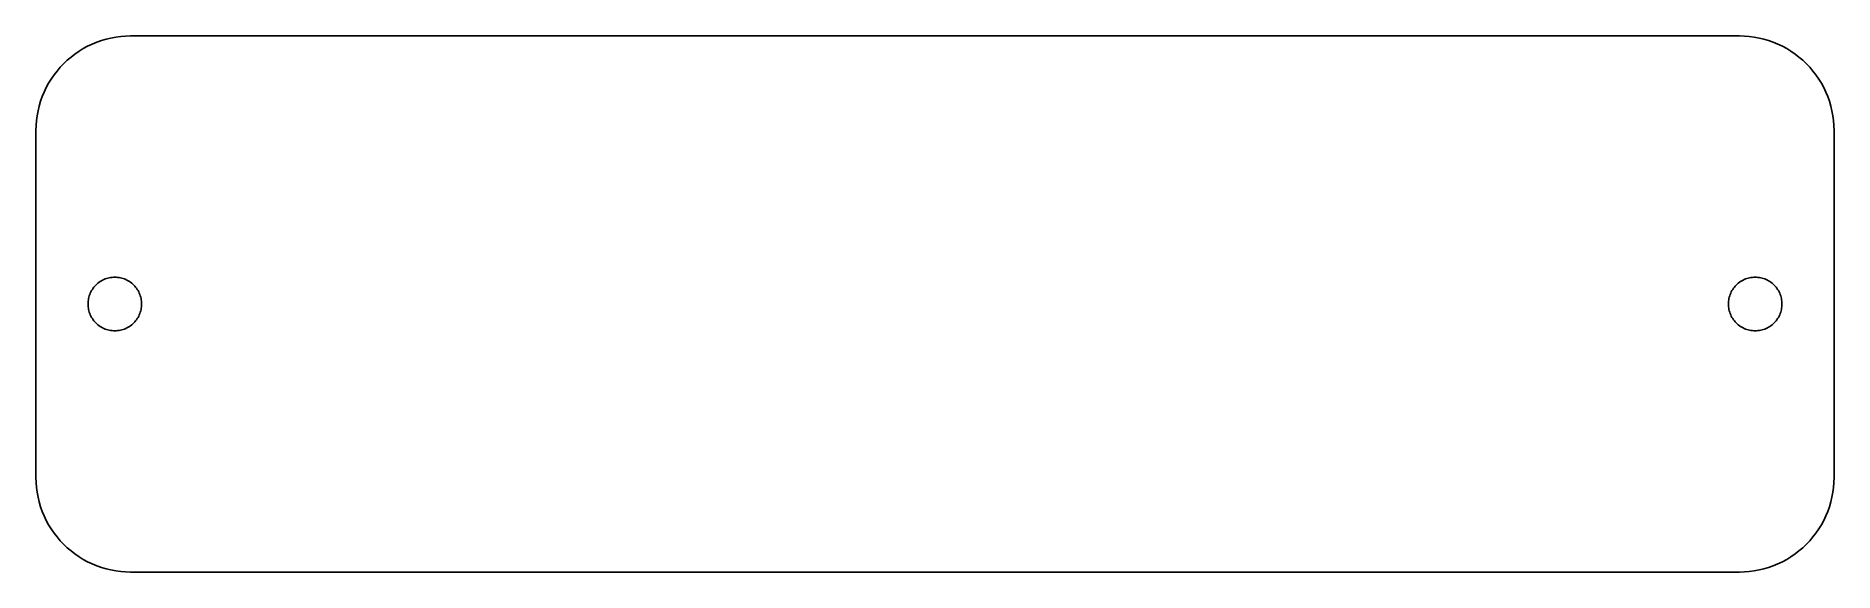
# Model space of a CAD drawing. Header units: metres. Extents: x -57 to 57, y -17 to 17.
import ezdxf

# ---------------------------------------------------------------- set-up
doc = ezdxf.new("R2010")
doc.units = ezdxf.units.M

msp = doc.modelspace()

# ---------------------------------------------------------------- linework, layer by layer
for p, q in [((-54.2678, 16.032), (-54.5267, 15.8541)), ((-54, 16.1962), (-54.2678, 16.032)), ((-53.7239, 16.346), (-54, 16.1962)), ((-53.4404, 16.4813), (-53.7239, 16.346)), ((-53.1502, 16.6015), (-53.4404, 16.4813)), ((-52.8541, 16.7063), (-53.1502, 16.6015)), ((-52.5529, 16.7955), (-52.8541, 16.7063)), ((-52.2475, 16.8689), (-52.5529, 16.7955)), ((-51.9386, 16.9261), (-52.2475, 16.8689)), ((-51.6272, 16.9671), (-51.9386, 16.9261)), ((-51.314, 16.9918), (-51.6272, 16.9671)), ((-51, 17), (-51.314, 16.9918)), ((51, 17), (-51, 17)), ((51.314, 16.9918), (51, 17)), ((51.6272, 16.9671), (51.314, 16.9918)), ((51.9386, 16.9261), (51.6272, 16.9671)), ((52.2475, 16.8689), (51.9386, 16.9261)), ((52.5529, 16.7955), (52.2475, 16.8689)), ((52.8541, 16.7063), (52.5529, 16.7955)), ((53.1502, 16.6015), (52.8541, 16.7063)), ((53.4404, 16.4813), (53.1502, 16.6015)), ((53.7239, 16.346), (53.4404, 16.4813)), ((54, 16.1962), (53.7239, 16.346)), ((54.2678, 16.032), (54, 16.1962)), ((54.5267, 15.8541), (54.2678, 16.032)), ((-55.4589, 15.0148), (-55.6629, 14.7759)), ((-55.2426, 15.2426), (-55.4589, 15.0148)), ((-55.0148, 15.4589), (-55.2426, 15.2426)), ((-54.7759, 15.6629), (-55.0148, 15.4589)), ((-54.5267, 15.8541), (-54.7759, 15.6629)), ((54.7759, 15.6629), (54.5267, 15.8541)), ((55.0148, 15.4589), (54.7759, 15.6629)), ((55.2426, 15.2426), (55.0148, 15.4589)), ((55.4589, 15.0148), (55.2426, 15.2426)), ((55.6629, 14.7759), (55.4589, 15.0148)), ((-56.346, 13.7239), (-56.4813, 13.4404)), ((-56.1962, 14), (-56.346, 13.7239)), ((-56.032, 14.2678), (-56.1962, 14)), ((-55.8541, 14.5267), (-56.032, 14.2678)), ((-55.6629, 14.7759), (-55.8541, 14.5267)), ((55.8541, 14.5267), (55.6629, 14.7759)), ((56.032, 14.2678), (55.8541, 14.5267)), ((56.1962, 14), (56.032, 14.2678)), ((56.346, 13.7239), (56.1962, 14)), ((56.4813, 13.4404), (56.346, 13.7239)), ((-56.7955, 12.5529), (-56.8689, 12.2475)), ((-56.7063, 12.8541), (-56.7955, 12.5529)), ((-56.6015, 13.1502), (-56.7063, 12.8541)), ((-56.4813, 13.4404), (-56.6015, 13.1502)), ((56.6015, 13.1502), (56.4813, 13.4404)), ((56.7063, 12.8541), (56.6015, 13.1502)), ((56.7955, 12.5529), (56.7063, 12.8541)), ((56.8689, 12.2475), (56.7955, 12.5529)), ((-56.9671, 11.6272), (-56.9918, 11.314)), ((-56.9261, 11.9386), (-56.9671, 11.6272)), ((-56.8689, 12.2475), (-56.9261, 11.9386)), ((56.9261, 11.9386), (56.8689, 12.2475)), ((56.9671, 11.6272), (56.9261, 11.9386)), ((56.9918, 11.314), (56.9671, 11.6272)), ((-56.9918, 11.314), (-57, 11)), ((-57, 11), (-57, -11)), ((57, 11), (56.9918, 11.314)), ((57, -11), (57, 11)), ((-53.2633, 1.13751), (-53.2021, 1.20207)), ((-53.2021, 1.20207), (-53.1375, 1.26334)), ((-53.1375, 1.26334), (-53.0698, 1.32114)), ((-53.0698, 1.32114), (-52.9992, 1.37532)), ((-52.9992, 1.37532), (-52.9259, 1.42574)), ((-52.9259, 1.42574), (-52.85, 1.47223)), ((-52.85, 1.47223), (-52.7718, 1.51471)), ((-52.7718, 1.51471), (-52.6915, 1.55302)), ((-52.6915, 1.55302), (-52.6092, 1.58708)), ((-52.6092, 1.58708), (-52.5253, 1.61679)), ((-52.5253, 1.61679), (-52.44, 1.64206)), ((-52.44, 1.64206), (-52.3535, 1.66284)), ((-52.3535, 1.66284), (-52.2659, 1.67906)), ((-52.2659, 1.67906), (-52.1777, 1.69069)), ((-52.1777, 1.69069), (-52.089, 1.69766)), ((-52.089, 1.69766), (-52, 1.7)), ((-52, 1.7), (-51.911, 1.69766)), ((-51.911, 1.69766), (-51.8223, 1.69069)), ((-51.8223, 1.69069), (-51.7341, 1.67906)), ((-51.7341, 1.67906), (-51.6465, 1.66284)), ((-51.6465, 1.66284), (-51.56, 1.64206)), ((-51.56, 1.64206), (-51.4747, 1.61679)), ((-51.4747, 1.61679), (-51.3908, 1.58708)), ((-51.3908, 1.58708), (-51.3085, 1.55302)), ((-51.3085, 1.55302), (-51.2282, 1.51471)), ((-51.2282, 1.51471), (-51.15, 1.47223)), ((-51.15, 1.47223), (-51.0741, 1.42574)), ((-51.0741, 1.42574), (-51.0008, 1.37532)), ((-51.0008, 1.37532), (-50.9302, 1.32114)), ((-50.9302, 1.32114), (-50.8625, 1.26334)), ((-50.8625, 1.26334), (-50.7979, 1.20207)), ((-50.7979, 1.20207), (-50.7367, 1.13751)), ((50.7367, 1.13751), (50.7979, 1.20207)), ((50.7979, 1.20207), (50.8625, 1.26334)), ((50.8625, 1.26334), (50.9302, 1.32114)), ((50.9302, 1.32114), (51.0008, 1.37532)), ((51.0008, 1.37532), (51.0741, 1.42574)), ((51.0741, 1.42574), (51.15, 1.47223)), ((51.15, 1.47223), (51.2282, 1.51471)), ((51.2282, 1.51471), (51.3085, 1.55302)), ((51.3085, 1.55302), (51.3908, 1.58708)), ((51.3908, 1.58708), (51.4747, 1.61679)), ((51.4747, 1.61679), (51.56, 1.64206)), ((51.56, 1.64206), (51.6465, 1.66284)), ((51.6465, 1.66284), (51.7341, 1.67906)), ((51.7341, 1.67906), (51.8223, 1.69069)), ((51.8223, 1.69069), (51.911, 1.69766)), ((51.911, 1.69766), (52, 1.7)), ((52, 1.7), (52.089, 1.69766)), ((52.089, 1.69766), (52.1777, 1.69069)), ((52.1777, 1.69069), (52.2659, 1.67906)), ((52.2659, 1.67906), (52.3535, 1.66284)), ((52.3535, 1.66284), (52.44, 1.64206)), ((52.44, 1.64206), (52.5253, 1.61679)), ((52.5253, 1.61679), (52.6092, 1.58708)), ((52.6092, 1.58708), (52.6915, 1.55302)), ((52.6915, 1.55302), (52.7718, 1.51471)), ((52.7718, 1.51471), (52.85, 1.47223)), ((52.85, 1.47223), (52.9259, 1.42574)), ((52.9259, 1.42574), (52.9992, 1.37532)), ((52.9992, 1.37532), (53.0698, 1.32114)), ((53.0698, 1.32114), (53.1375, 1.26334)), ((53.1375, 1.26334), (53.2021, 1.20207)), ((53.2021, 1.20207), (53.2633, 1.13751)), ((-53.7, 0), (-53.6977, 0.088959)), ((-53.6977, -0.088959), (-53.7, 0)), ((-53.6977, 0.088959), (-53.6907, 0.177689)), ((-53.6907, 0.177689), (-53.6791, 0.26593)), ((-53.6791, 0.26593), (-53.6628, 0.353439)), ((-53.6628, 0.353439), (-53.6421, 0.439987)), ((-53.6421, 0.439987), (-53.6168, 0.525314)), ((-53.6168, 0.525314), (-53.5871, 0.609222)), ((-53.5871, 0.609222), (-53.553, 0.691437)), ((-53.553, 0.691437), (-53.5147, 0.771774)), ((-53.5147, 0.771774), (-53.4722, 0.849991)), ((-53.4722, 0.849991), (-53.4257, 0.925873)), ((-53.4257, 0.925873), (-53.3753, 0.999222)), ((-53.3753, 0.999222), (-53.3211, 1.06984)), ((-53.3211, 1.06984), (-53.2633, 1.13751)), ((-50.7367, 1.13751), (-50.6789, 1.06984)), ((-50.6789, 1.06984), (-50.6247, 0.999222)), ((-50.6247, 0.999222), (-50.5743, 0.925873)), ((-50.5743, 0.925873), (-50.5278, 0.849991)), ((-50.5278, 0.849991), (-50.4853, 0.771774)), ((-50.4853, 0.771774), (-50.447, 0.691437)), ((-50.447, 0.691437), (-50.4129, 0.609222)), ((-50.4129, 0.609222), (-50.3832, 0.525314)), ((-50.3832, 0.525314), (-50.3579, 0.439987)), ((-50.3579, 0.439987), (-50.3372, 0.353439)), ((-50.3372, 0.353439), (-50.3209, 0.26593)), ((-50.3209, 0.26593), (-50.3093, 0.177689)), ((-50.3093, 0.177689), (-50.3023, 0.088959)), ((-50.3023, 0.088959), (-50.3, 0)), ((-50.3, 0), (-50.3023, -0.088959)), ((50.3, 0), (50.3023, 0.088959)), ((50.3023, -0.088959), (50.3, 0)), ((50.3023, 0.088959), (50.3093, 0.177689)), ((50.3093, 0.177689), (50.3209, 0.26593)), ((50.3209, 0.26593), (50.3372, 0.353439)), ((50.3372, 0.353439), (50.3579, 0.439987)), ((50.3579, 0.439987), (50.3832, 0.525314)), ((50.3832, 0.525314), (50.4129, 0.609222)), ((50.4129, 0.609222), (50.447, 0.691437)), ((50.447, 0.691437), (50.4853, 0.771774)), ((50.4853, 0.771774), (50.5278, 0.849991)), ((50.5278, 0.849991), (50.5743, 0.925873)), ((50.5743, 0.925873), (50.6247, 0.999222)), ((50.6247, 0.999222), (50.6789, 1.06984)), ((50.6789, 1.06984), (50.7367, 1.13751)), ((53.2633, 1.13751), (53.3211, 1.06984)), ((53.3211, 1.06984), (53.3753, 0.999222)), ((53.3753, 0.999222), (53.4257, 0.925873)), ((53.4257, 0.925873), (53.4722, 0.849991)), ((53.4722, 0.849991), (53.5147, 0.771774)), ((53.5147, 0.771774), (53.553, 0.691437)), ((53.553, 0.691437), (53.5871, 0.609222)), ((53.5871, 0.609222), (53.6168, 0.525314)), ((53.6168, 0.525314), (53.6421, 0.439987)), ((53.6421, 0.439987), (53.6628, 0.353439)), ((53.6628, 0.353439), (53.6791, 0.26593)), ((53.6791, 0.26593), (53.6907, 0.177689)), ((53.6907, 0.177689), (53.6977, 0.088959)), ((53.6977, 0.088959), (53.7, 0)), ((53.7, 0), (53.6977, -0.088959)), ((-53.6907, -0.177689), (-53.6977, -0.088959)), ((-53.6791, -0.26593), (-53.6907, -0.177689)), ((-53.6628, -0.353439), (-53.6791, -0.26593)), ((-53.6421, -0.439987), (-53.6628, -0.353439)), ((-53.6168, -0.525314), (-53.6421, -0.439987)), ((-53.5871, -0.609222), (-53.6168, -0.525314)), ((-53.553, -0.691437), (-53.5871, -0.609222)), ((-53.5147, -0.771774), (-53.553, -0.691437)), ((-53.4722, -0.849991), (-53.5147, -0.771774)), ((-53.4257, -0.925873), (-53.4722, -0.849991)), ((-53.3753, -0.999222), (-53.4257, -0.925873)), ((-53.3211, -1.06984), (-53.3753, -0.999222)), ((-53.2633, -1.13751), (-53.3211, -1.06984)), ((-53.2021, -1.20207), (-53.2633, -1.13751)), ((-50.7367, -1.13751), (-50.7979, -1.20207)), ((-50.6789, -1.06984), (-50.7367, -1.13751)), ((-50.6247, -0.999222), (-50.6789, -1.06984)), ((-50.5743, -0.925873), (-50.6247, -0.999222)), ((-50.5278, -0.849991), (-50.5743, -0.925873)), ((-50.4853, -0.771774), (-50.5278, -0.849991)), ((-50.447, -0.691437), (-50.4853, -0.771774)), ((-50.4129, -0.609222), (-50.447, -0.691437)), ((-50.3832, -0.525314), (-50.4129, -0.609222)), ((-50.3579, -0.439987), (-50.3832, -0.525314)), ((-50.3372, -0.353439), (-50.3579, -0.439987)), ((-50.3209, -0.26593), (-50.3372, -0.353439)), ((-50.3093, -0.177689), (-50.3209, -0.26593)), ((-50.3023, -0.088959), (-50.3093, -0.177689)), ((50.3093, -0.177689), (50.3023, -0.088959)), ((50.3209, -0.26593), (50.3093, -0.177689)), ((50.3372, -0.353439), (50.3209, -0.26593)), ((50.3579, -0.439987), (50.3372, -0.353439)), ((50.3832, -0.525314), (50.3579, -0.439987)), ((50.4129, -0.609222), (50.3832, -0.525314)), ((50.447, -0.691437), (50.4129, -0.609222)), ((50.4853, -0.771774), (50.447, -0.691437)), ((50.5278, -0.849991), (50.4853, -0.771774)), ((50.5743, -0.925873), (50.5278, -0.849991)), ((50.6247, -0.999222), (50.5743, -0.925873)), ((50.6789, -1.06984), (50.6247, -0.999222)), ((50.7367, -1.13751), (50.6789, -1.06984)), ((50.7979, -1.20207), (50.7367, -1.13751)), ((53.2633, -1.13751), (53.2021, -1.20207)), ((53.3211, -1.06984), (53.2633, -1.13751)), ((53.3753, -0.999222), (53.3211, -1.06984)), ((53.4257, -0.925873), (53.3753, -0.999222)), ((53.4722, -0.849991), (53.4257, -0.925873)), ((53.5147, -0.771774), (53.4722, -0.849991)), ((53.553, -0.691437), (53.5147, -0.771774)), ((53.5871, -0.609222), (53.553, -0.691437)), ((53.6168, -0.525314), (53.5871, -0.609222)), ((53.6421, -0.439987), (53.6168, -0.525314)), ((53.6628, -0.353439), (53.6421, -0.439987)), ((53.6791, -0.26593), (53.6628, -0.353439)), ((53.6907, -0.177689), (53.6791, -0.26593)), ((53.6977, -0.088959), (53.6907, -0.177689)), ((-53.1375, -1.26334), (-53.2021, -1.20207)), ((-53.0698, -1.32114), (-53.1375, -1.26334)), ((-52.9992, -1.37532), (-53.0698, -1.32114)), ((-52.9259, -1.42574), (-52.9992, -1.37532)), ((-52.85, -1.47223), (-52.9259, -1.42574)), ((-52.7718, -1.51471), (-52.85, -1.47223)), ((-52.6915, -1.55302), (-52.7718, -1.51471)), ((-52.6092, -1.58708), (-52.6915, -1.55302)), ((-52.5253, -1.61679), (-52.6092, -1.58708)), ((-52.44, -1.64206), (-52.5253, -1.61679)), ((-52.3535, -1.66284), (-52.44, -1.64206)), ((-52.2659, -1.67906), (-52.3535, -1.66284)), ((-52.1777, -1.69069), (-52.2659, -1.67906)), ((-52.089, -1.69766), (-52.1777, -1.69069)), ((-52, -1.7), (-52.089, -1.69766)), ((-51.911, -1.69766), (-52, -1.7)), ((-51.8223, -1.69069), (-51.911, -1.69766)), ((-51.7341, -1.67906), (-51.8223, -1.69069)), ((-51.6465, -1.66284), (-51.7341, -1.67906)), ((-51.56, -1.64206), (-51.6465, -1.66284)), ((-51.4747, -1.61679), (-51.56, -1.64206)), ((-51.3908, -1.58708), (-51.4747, -1.61679)), ((-51.3085, -1.55302), (-51.3908, -1.58708)), ((-51.2282, -1.51471), (-51.3085, -1.55302)), ((-51.15, -1.47223), (-51.2282, -1.51471)), ((-51.0741, -1.42574), (-51.15, -1.47223)), ((-51.0008, -1.37532), (-51.0741, -1.42574)), ((-50.9302, -1.32114), (-51.0008, -1.37532)), ((-50.8625, -1.26334), (-50.9302, -1.32114)), ((-50.7979, -1.20207), (-50.8625, -1.26334)), ((50.8625, -1.26334), (50.7979, -1.20207)), ((50.9302, -1.32114), (50.8625, -1.26334)), ((51.0008, -1.37532), (50.9302, -1.32114)), ((51.0741, -1.42574), (51.0008, -1.37532)), ((51.15, -1.47223), (51.0741, -1.42574)), ((51.2282, -1.51471), (51.15, -1.47223)), ((51.3085, -1.55302), (51.2282, -1.51471)), ((51.3908, -1.58708), (51.3085, -1.55302)), ((51.4747, -1.61679), (51.3908, -1.58708)), ((51.56, -1.64206), (51.4747, -1.61679)), ((51.6465, -1.66284), (51.56, -1.64206)), ((51.7341, -1.67906), (51.6465, -1.66284)), ((51.8223, -1.69069), (51.7341, -1.67906)), ((51.911, -1.69766), (51.8223, -1.69069)), ((52, -1.7), (51.911, -1.69766)), ((52.089, -1.69766), (52, -1.7)), ((52.1777, -1.69069), (52.089, -1.69766)), ((52.2659, -1.67906), (52.1777, -1.69069)), ((52.3535, -1.66284), (52.2659, -1.67906)), ((52.44, -1.64206), (52.3535, -1.66284)), ((52.5253, -1.61679), (52.44, -1.64206)), ((52.6092, -1.58708), (52.5253, -1.61679)), ((52.6915, -1.55302), (52.6092, -1.58708)), ((52.7718, -1.51471), (52.6915, -1.55302)), ((52.85, -1.47223), (52.7718, -1.51471)), ((52.9259, -1.42574), (52.85, -1.47223)), ((52.9992, -1.37532), (52.9259, -1.42574)), ((53.0698, -1.32114), (52.9992, -1.37532)), ((53.1375, -1.26334), (53.0698, -1.32114)), ((53.2021, -1.20207), (53.1375, -1.26334)), ((-57, -11), (-56.9918, -11.314)), ((-56.9918, -11.314), (-56.9671, -11.6272)), ((56.9671, -11.6272), (56.9918, -11.314)), ((56.9918, -11.314), (57, -11)), ((-56.9671, -11.6272), (-56.9261, -11.9386)), ((-56.9261, -11.9386), (-56.8689, -12.2475)), ((-56.8689, -12.2475), (-56.7955, -12.5529)), ((56.7955, -12.5529), (56.8689, -12.2475)), ((56.8689, -12.2475), (56.9261, -11.9386)), ((56.9261, -11.9386), (56.9671, -11.6272)), ((-56.7955, -12.5529), (-56.7063, -12.8541)), ((-56.7063, -12.8541), (-56.6015, -13.1502)), ((-56.6015, -13.1502), (-56.4813, -13.4404)), ((-56.4813, -13.4404), (-56.346, -13.7239)), ((56.346, -13.7239), (56.4813, -13.4404)), ((56.4813, -13.4404), (56.6015, -13.1502)), ((56.6015, -13.1502), (56.7063, -12.8541)), ((56.7063, -12.8541), (56.7955, -12.5529)), ((-56.346, -13.7239), (-56.1962, -14)), ((-56.1962, -14), (-56.032, -14.2678)), ((-56.032, -14.2678), (-55.8541, -14.5267)), ((-55.8541, -14.5267), (-55.6629, -14.7759)), ((-55.6629, -14.7759), (-55.4589, -15.0148)), ((55.4589, -15.0148), (55.6629, -14.7759)), ((55.6629, -14.7759), (55.8541, -14.5267)), ((55.8541, -14.5267), (56.032, -14.2678)), ((56.032, -14.2678), (56.1962, -14)), ((56.1962, -14), (56.346, -13.7239)), ((-55.4589, -15.0148), (-55.2426, -15.2426)), ((-55.2426, -15.2426), (-55.0148, -15.4589)), ((-55.0148, -15.4589), (-54.7759, -15.6629)), ((-54.7759, -15.6629), (-54.5267, -15.8541)), ((-54.5267, -15.8541), (-54.2678, -16.032)), ((54.2678, -16.032), (54.5267, -15.8541)), ((54.5267, -15.8541), (54.7759, -15.6629)), ((54.7759, -15.6629), (55.0148, -15.4589)), ((55.0148, -15.4589), (55.2426, -15.2426)), ((55.2426, -15.2426), (55.4589, -15.0148)), ((-54.2678, -16.032), (-54, -16.1962)), ((-54, -16.1962), (-53.7239, -16.346)), ((-53.7239, -16.346), (-53.4404, -16.4813)), ((-53.4404, -16.4813), (-53.1502, -16.6015)), ((-53.1502, -16.6015), (-52.8541, -16.7063)), ((-52.8541, -16.7063), (-52.5529, -16.7955)), ((-52.5529, -16.7955), (-52.2475, -16.8689)), ((-52.2475, -16.8689), (-51.9386, -16.9261)), ((-51.9386, -16.9261), (-51.6272, -16.9671)), ((-51.6272, -16.9671), (-51.314, -16.9918)), ((-51.314, -16.9918), (-51, -17)), ((-51, -17), (51, -17)), ((51, -17), (51.314, -16.9918)), ((51.314, -16.9918), (51.6272, -16.9671)), ((51.6272, -16.9671), (51.9386, -16.9261)), ((51.9386, -16.9261), (52.2475, -16.8689)), ((52.2475, -16.8689), (52.5529, -16.7955)), ((52.5529, -16.7955), (52.8541, -16.7063)), ((52.8541, -16.7063), (53.1502, -16.6015)), ((53.1502, -16.6015), (53.4404, -16.4813)), ((53.4404, -16.4813), (53.7239, -16.346)), ((53.7239, -16.346), (54, -16.1962)), ((54, -16.1962), (54.2678, -16.032))]:
    msp.add_line(p, q)

doc.saveas('drawing.dxf')
